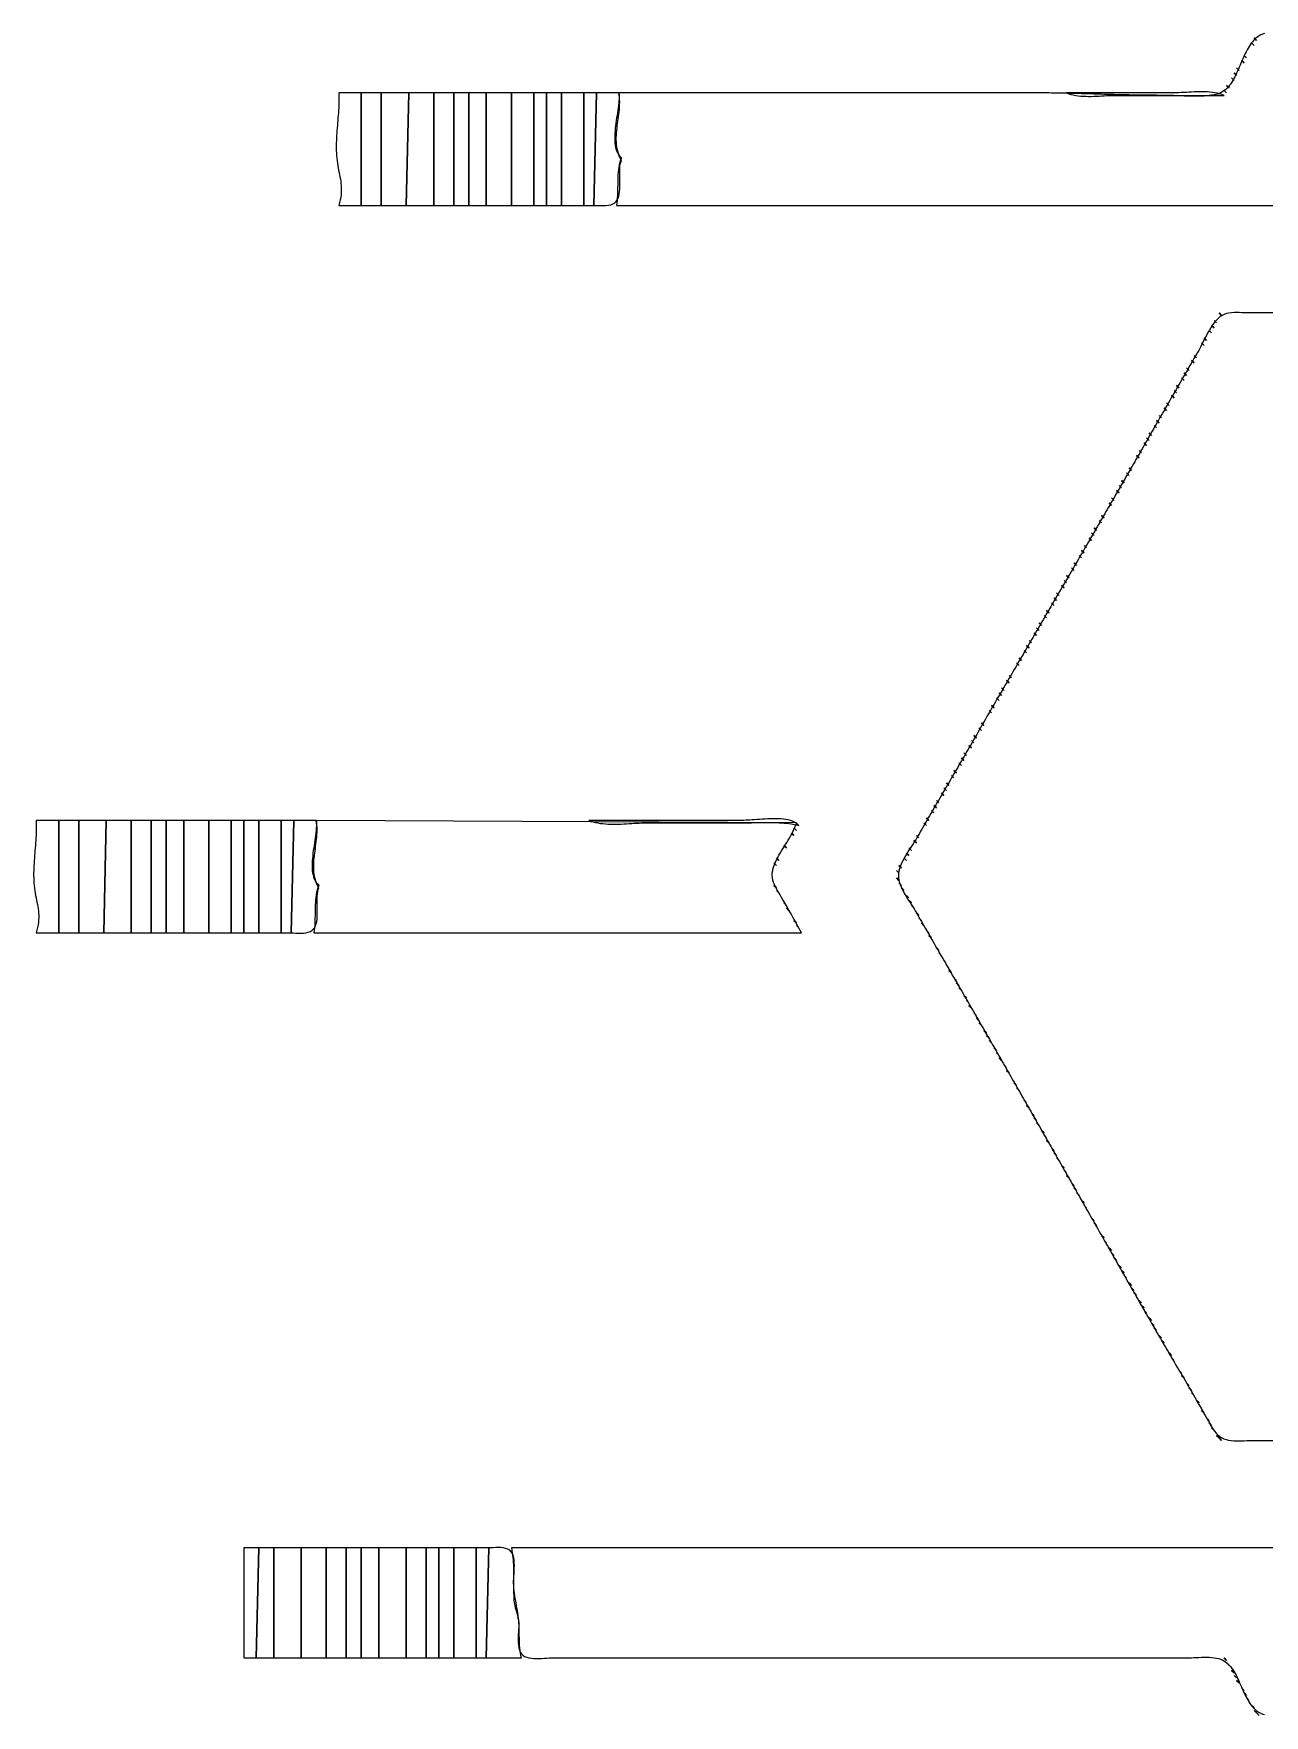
# Model space of a CAD drawing. Extents: x 18 to 1089, y 26 to 701.
# Drawn here: x 18 to 510, y 27 to 700 of the extents above; entities that cross this region are included whole.
import ezdxf

# ---------------------------------------------------------------- set-up
doc = ezdxf.new("R2010")
doc.units = 0
for name, color, linetype in [('C11', 11, 'CONTINUOUS'), ('C231', 231, 'CONTINUOUS'), ('C240', 240, 'CONTINUOUS'), ('C241', 241, 'CONTINUOUS'), ('C254', 254, 'CONTINUOUS'), ('C7', 7, 'CONTINUOUS')]:
    doc.layers.add(name, color=color, linetype=linetype)

msp = doc.modelspace()

# ---------------------------------------------------------------- linework, layer by layer
at = {"layer": 'C11'}
for points in [[(505, 696), (506, 695), (505, 696)], [(501, 689), (502, 688), (501, 689)], [(497, 682), (498, 681), (497, 682)], [(199, 676), (199, 631), (209, 631), (209, 676), (199, 676)], [(209, 676), (209, 631), (218, 631), (218, 676), (209, 676)], [(218, 676), (218, 631), (223, 631), (223, 676), (218, 676)], [(223, 676), (223, 631), (229, 631), (229, 676), (223, 676)], [(229, 676), (229, 631), (238, 631), (238, 676), (229, 676)], [(488, 581), (489, 580), (488, 581)], [(481, 569), (482, 568), (481, 569)], [(477, 562), (478, 561), (477, 562)], [(473, 555), (474, 554), (473, 555)], [(470, 550), (471, 549), (470, 550)], [(466, 543), (467, 542), (466, 543)], [(462, 536), (463, 535), (462, 536)], [(459, 531), (460, 530), (459, 531)], [(455, 524), (456, 523), (455, 524)], [(448, 512), (449, 511), (448, 512)], [(451, 517), (452, 516), (451, 517)], [(444, 505), (445, 504), (444, 505)], [(440, 498), (441, 497), (440, 498)], [(433, 486), (434, 485), (433, 486)], [(436, 491), (437, 490), (436, 491)], [(429, 479), (430, 478), (429, 479)], [(425, 472), (426, 471), (425, 472)], [(422, 467), (423, 466), (422, 467)], [(418, 460), (419, 459), (418, 460)], [(414, 453), (415, 452), (414, 453)], [(411, 448), (412, 447), (411, 448)], [(407, 441), (408, 440), (407, 441)], [(403, 434), (404, 433), (403, 434)], [(396, 422), (397, 421), (396, 422)], [(392, 415), (393, 414), (392, 415)], [(388, 408), (389, 407), (388, 408)], [(385, 403), (386, 402), (385, 403)], [(381, 396), (382, 395), (381, 396)], [(78, 385), (78, 340), (88, 340), (88, 385), (78, 385)], [(88, 385), (88, 340), (97, 340), (97, 385), (88, 385)], [(97, 385), (97, 340), (102, 340), (102, 385), (97, 385)], [(102, 385), (102, 340), (108, 340), (108, 385), (102, 385)], [(108, 385), (108, 340), (117, 340), (117, 385), (108, 385)], [(374, 384), (375, 383), (374, 384)], [(377, 389), (378, 388), (377, 389)], [(322, 382), (323, 381), (322, 382)], [(370, 377), (371, 376), (370, 377)], [(315, 370), (316, 369), (315, 370)], [(366, 370), (367, 369), (366, 370)], [(363, 365), (364, 364), (363, 365)], [(315, 357), (316, 356), (315, 357)], [(363, 362), (364, 361), (363, 362)], [(319, 350), (320, 349), (319, 350)], [(367, 355), (368, 354), (367, 355)], [(371, 348), (372, 347), (371, 348)], [(323, 343), (324, 342), (323, 343)], [(375, 341), (376, 340), (375, 341)], [(379, 334), (380, 333), (379, 334)], [(383, 327), (384, 326), (383, 327)], [(386, 322), (387, 321), (386, 322)], [(390, 315), (391, 314), (390, 315)], [(394, 308), (395, 307), (394, 308)], [(398, 301), (399, 300), (398, 301)], [(402, 294), (403, 293), (402, 294)], [(406, 287), (407, 286), (406, 287)], [(410, 280), (411, 279), (410, 280)], [(414, 273), (415, 272), (414, 273)], [(417, 268), (418, 267), (417, 268)], [(421, 261), (422, 260), (421, 261)], [(425, 254), (426, 253), (425, 254)], [(429, 247), (430, 246), (429, 247)], [(433, 240), (434, 239), (433, 240)], [(437, 233), (438, 232), (437, 233)], [(441, 226), (442, 225), (441, 226)], [(445, 219), (446, 218), (445, 219)], [(448, 214), (449, 213), (448, 214)], [(452, 207), (453, 206), (452, 207)], [(456, 200), (457, 199), (456, 200)], [(460, 193), (461, 192), (460, 193)], [(464, 186), (465, 185), (464, 186)], [(468, 179), (469, 178), (468, 179)], [(472, 172), (473, 171), (472, 172)], [(476, 165), (477, 164), (476, 165)], [(479, 160), (480, 159), (479, 160)], [(483, 153), (484, 152), (483, 153)], [(487, 146), (488, 145), (487, 146)], [(491, 139), (492, 138), (491, 139)], [(492, 138), (493, 137), (492, 138)], [(156, 94), (156, 50), (167, 50), (167, 94), (156, 94)], [(167, 94), (167, 50), (175, 50), (175, 94), (167, 94)], [(175, 94), (175, 50), (180, 50), (180, 94), (175, 94)], [(180, 94), (180, 50), (186, 50), (186, 94), (180, 94)], [(186, 94), (186, 50), (195, 50), (195, 94), (186, 94)], [(497, 45), (498, 44), (497, 45)], [(501, 38), (502, 37), (501, 38)], [(505, 31), (506, 30), (505, 31)]]:
    msp.add_lwpolyline(points, dxfattribs=at)
at = {"layer": 'C231'}
for points in [[(506, 698), (507, 697), (506, 698)], [(499, 686), (500, 685), (499, 686)], [(178, 676), (178, 631), (186, 631), (186, 676), (178, 676)], [(495, 679), (496, 678), (495, 679)], [(490, 585), (491, 584), (490, 585)], [(486, 578), (487, 577), (486, 578)], [(475, 559), (476, 558), (475, 559)], [(464, 540), (465, 539), (464, 540)], [(453, 521), (454, 520), (453, 521)], [(449, 514), (450, 513), (449, 514)], [(438, 495), (439, 494), (438, 495)], [(427, 476), (428, 475), (427, 476)], [(416, 457), (417, 456), (416, 457)], [(412, 450), (413, 449), (412, 450)], [(405, 438), (406, 437), (405, 438)], [(401, 431), (402, 430), (401, 431)], [(390, 412), (391, 411), (390, 412)], [(379, 393), (380, 392), (379, 393)], [(57, 385), (57, 340), (65, 340), (65, 385), (57, 385)], [(368, 374), (369, 373), (368, 374)], [(364, 367), (365, 366), (364, 367)], [(365, 358), (366, 357), (365, 358)], [(388, 318), (389, 317), (388, 318)], [(392, 311), (393, 310), (392, 311)], [(396, 304), (397, 303), (396, 304)], [(419, 264), (420, 263), (419, 264)], [(423, 257), (424, 256), (423, 257)], [(427, 250), (428, 249), (427, 250)], [(450, 210), (451, 209), (450, 210)], [(454, 203), (455, 202), (454, 203)], [(458, 196), (459, 195), (458, 196)], [(481, 156), (482, 155), (481, 156)], [(485, 149), (486, 148), (485, 149)], [(489, 142), (490, 141), (489, 142)], [(135, 94), (135, 50), (143, 50), (143, 94), (135, 94)], [(495, 48), (496, 47), (495, 48)]]:
    msp.add_lwpolyline(points, dxfattribs=at)
at = {"layer": 'C240'}
for points in [[(510.1041, 699.6821), (509.3879, 699.4498), (508.7097, 699.1625), (508.0673, 698.823), (507.4589, 698.4341), (506.8825, 697.9986), (506.3361, 697.5194), (505.8177, 696.9994), (505.3253, 696.4413), (504.857, 695.8481), (504.4108, 695.2225), (503.9847, 694.5675), (503.5768, 693.8858), (503.1851, 693.1803), (502.8075, 692.4539), (502.4422, 691.7093), (502.0871, 690.9495), (501.7403, 690.1773), (501.3998, 689.3954), (501.0636, 688.6068), (500.7298, 687.8143), (500.3964, 687.0208), (500.0613, 686.2291), (499.7227, 685.4419), (499.3786, 684.6623), (499.0269, 683.893), (498.6657, 683.1368), (498.2931, 682.3967), (497.907, 681.6753), (497.5055, 680.9757), (497.0866, 680.3006), (496.6483, 679.6529), (496.1887, 679.0354), (495.7058, 678.451), (495.1976, 677.9025), (494.6621, 677.3927), (494.0974, 676.9245), (493.5014, 676.5007), (492.8723, 676.1243), (492.208, 675.7979), (491.5066, 675.5245), (490.7661, 675.307), (489.9845, 675.1481), (489.0234, 675.0082), (488.052, 674.8936), (487.0713, 674.8023), (486.0823, 674.7326), (485.086, 674.6824), (484.0835, 674.6499), (483.0759, 674.6333), (482.0641, 674.6305), (481.0491, 674.6397), (480.0321, 674.6591), (479.0139, 674.6868), (477.9957, 674.7207), (476.9786, 674.7592), (475.9634, 674.8001), (474.9512, 674.8418), (473.9432, 674.8822), (472.9402, 674.9196), (471.9434, 674.9519), (470.9537, 674.9773), (469.9722, 674.994), (469, 675), (467.9976, 675.001), (466.9954, 675.0041), (465.9933, 675.0092), (464.9914, 675.0162), (463.9897, 675.025), (462.9881, 675.0355), (461.9866, 675.0477), (460.9853, 675.0614), (459.9841, 675.0767), (458.983, 675.0933), (457.9821, 675.1113), (456.9813, 675.1305), (455.9806, 675.1509), (454.98, 675.1724), (453.9795, 675.1949), (452.9792, 675.2183), (451.9789, 675.2426), (450.9787, 675.2676), (449.9786, 675.2934), (448.9786, 675.3197), (447.9787, 675.3465), (446.9788, 675.3738), (445.9791, 675.4015), (444.9794, 675.4294), (443.9797, 675.4575), (442.9802, 675.4858), (441.9807, 675.5141), (440.9812, 675.5424), (439.9818, 675.5705), (438.9824, 675.5984), (437.9831, 675.6261), (436.9838, 675.6534), (435.9846, 675.6802), (434.9854, 675.7065), (433.9862, 675.7323), (432.987, 675.7573), (431.9878, 675.7816), (430.9887, 675.805), (429.9895, 675.8275), (428.9904, 675.849), (427.9912, 675.8694), (426.9921, 675.8886), (425.9929, 675.9066), (424.9938, 675.9232), (423.9946, 675.9385), (422.9954, 675.9522), (421.9961, 675.9644), (420.9969, 675.9749), (419.9976, 675.9837), (418.9982, 675.9907), (417.9989, 675.9958), (416.9994, 675.9989), (416, 676), (252, 676)], [(238, 676), (238, 631), (242, 631), (243, 676), (238, 676)], [(243, 676), (242, 631), (242.8698, 630.9815), (243.815, 630.9406), (244.8098, 630.9011), (245.8287, 630.8868), (246.846, 630.9213), (247.8359, 631.0286), (248.773, 631.2322), (249.6315, 631.556), (250.3858, 632.0239), (250.9263, 632.5482), (251.3643, 633.174), (251.7098, 633.8905), (251.973, 634.6871), (252.1643, 635.5532), (252.2938, 636.4781), (252.3717, 637.4511), (252.4082, 638.4616), (252.4135, 639.4989), (252.3979, 640.5523), (252.3716, 641.6111), (252.3447, 642.6648), (252.3276, 643.7027), (252.3303, 644.714), (252.3632, 645.6882), (252.4363, 646.6145), (252.5601, 647.4824), (252.7445, 648.2811), (253, 649), (252.5354, 649.9019), (252.1405, 650.8071), (251.8107, 651.7154), (251.5418, 652.6266), (251.3295, 653.5406), (251.1695, 654.4574), (251.0575, 655.3767), (250.9891, 656.2985), (250.96, 657.2227), (250.966, 658.149), (251.0027, 659.0774), (251.0658, 660.0077), (251.151, 660.9399), (251.254, 661.8738), (251.3704, 662.8092), (251.496, 663.7461), (251.6265, 664.6843), (251.7574, 665.6237), (251.8846, 666.5642), (252.0037, 667.5056), (252.1104, 668.4479), (252.2004, 669.3908), (252.2693, 670.3343), (252.3129, 671.2782), (252.3269, 672.2224), (252.3069, 673.1668), (252.2486, 674.1113), (252.1477, 675.0557), (252, 676), (243, 676)], [(252, 676), (252.062, 675.2602), (252.0823, 674.4739), (252.0653, 673.6449), (252.0154, 672.7773), (251.9371, 671.875), (251.8347, 670.9418), (251.7126, 669.9817), (251.5753, 668.9987), (251.4272, 667.9966), (251.2728, 666.9793), (251.1163, 665.9509), (250.9623, 664.9152), (250.8152, 663.8762), (250.6794, 662.8377), (250.5592, 661.8038), (250.4592, 660.7782), (250.3837, 659.7651), (250.3372, 658.7682), (250.3241, 657.7915), (250.3487, 656.839), (250.4156, 655.9145), (250.529, 655.022), (250.6935, 654.1654), (250.9135, 653.3487), (251.1934, 652.5757), (251.5375, 651.8504), (251.9504, 651.1767), (252.4364, 650.5586), (253, 650), (252.661, 649.0722), (252.3797, 648.127), (252.1504, 647.1662), (251.9674, 646.1913), (251.8254, 645.204), (251.7185, 644.2059), (251.6414, 643.1987), (251.5883, 642.184), (251.5538, 641.1635), (251.5322, 640.1388), (251.518, 639.1115), (251.5056, 638.0834), (251.4893, 637.056), (251.4637, 636.0311), (251.4232, 635.0102), (251.3621, 633.9949), (251.2749, 632.9871), (251.1561, 631.9882), (251, 631), (623, 631)], [(252, 676)], [(431, 676), (431.8737, 675.6685), (432.7806, 675.39), (433.7174, 675.1606), (434.6807, 674.9763), (435.6673, 674.8334), (436.6737, 674.7278), (437.6968, 674.6558), (438.7331, 674.6134), (439.7794, 674.5967), (440.8324, 674.6019), (441.8887, 674.625), (442.9451, 674.6622), (443.9982, 674.7096), (445.0447, 674.7633), (446.0813, 674.8194), (447.1047, 674.874), (448.1116, 674.9233), (449.0986, 674.9633), (450.0625, 674.9901), (451, 675), (494, 675), (493.1262, 675.3314), (492.2193, 675.6099), (491.2825, 675.8393), (490.3192, 676.0236), (489.3326, 676.1665), (488.3262, 676.2721), (487.3031, 676.3441), (486.2668, 676.3865), (485.2204, 676.4032), (484.1675, 676.398), (483.1111, 676.3749), (482.0548, 676.3377), (481.0017, 676.2903), (479.9552, 676.2366), (478.9186, 676.1805), (477.8952, 676.1259), (476.8883, 676.0766), (475.9013, 676.0366), (474.9374, 676.0098), (474, 676), (431, 676)], [(493.213, 586.9722), (492.4798, 586.4828), (491.7765, 585.903), (491.1016, 585.2426), (490.4537, 584.5113), (489.8313, 583.7188), (489.2331, 582.8751), (488.6578, 581.9897), (488.1038, 581.0726), (487.5698, 580.1334), (487.0544, 579.182), (486.5562, 578.2281), (486.0738, 577.2815), (485.6058, 576.352), (485.1509, 575.4493), (484.7076, 574.5832), (484.2745, 573.7635), (483.8503, 573), (483.3476, 572.1246), (482.8447, 571.2493), (482.3416, 570.3742), (481.8383, 569.4992), (481.3348, 568.6243), (480.8311, 567.7495), (480.3273, 566.8748), (479.8233, 566.0002), (479.3192, 565.1256), (478.815, 564.2511), (478.3107, 563.3767), (477.8063, 562.5023), (477.3019, 561.628), (476.7974, 560.7537), (476.2929, 559.8794), (475.7884, 559.0051), (475.2839, 558.1308), (474.7794, 557.2565), (474.2749, 556.3821), (473.7706, 555.5078), (473.2662, 554.6334), (472.762, 553.7589), (472.2578, 552.8844), (471.7538, 552.0099), (471.25, 551.1352), (470.7462, 550.2605), (470.2427, 549.3857), (469.7393, 548.5107), (469.2361, 547.6357), (468.7331, 546.7605), (468.2304, 545.8852), (467.7279, 545.0098), (467.2257, 544.1342), (466.7238, 543.2584), (466.2222, 542.3825), (465.7209, 541.5064), (465.2199, 540.6301), (464.7192, 539.7536), (464.2189, 538.8769), (463.7191, 538), (463.2236, 537.1306), (462.7279, 536.2614), (462.2321, 535.3923), (461.736, 534.5233), (461.2398, 533.6544), (460.7434, 532.7857), (460.2467, 531.917), (459.7499, 531.0484), (459.2529, 530.18), (458.7557, 529.3116), (458.2584, 528.4434), (457.7608, 527.5752), (457.2631, 526.7072), (456.7652, 525.8392), (456.2672, 524.9714), (455.769, 524.1036), (455.2706, 523.2359), (454.7721, 522.3683), (454.2734, 521.5008), (453.7745, 520.6334), (453.2755, 519.7661), (452.7763, 518.8989), (452.277, 518.0317), (451.7776, 517.1647), (451.278, 516.2977), (450.7783, 515.4307), (450.2784, 514.5639), (449.7784, 513.6972), (449.2783, 512.8305), (448.7781, 511.9639), (448.2777, 511.0973), (447.7772, 510.2308), (447.2765, 509.3644), (446.7758, 508.4981), (446.2749, 507.6318), (445.774, 506.7656), (445.2729, 505.8995), (444.7717, 505.0334), (444.2704, 504.1674), (443.769, 503.3014), (443.2675, 502.4355), (442.766, 501.5696), (442.2643, 500.7038), (441.7625, 499.8381), (441.2606, 498.9724), (440.7587, 498.1067), (440.2567, 497.2411), (439.7546, 496.3755), (439.2524, 495.51), (438.7501, 494.6445), (438.2478, 493.7791), (437.7454, 492.9137), (437.2429, 492.0483), (436.7404, 491.183), (436.2378, 490.3177), (435.7351, 489.4525), (435.2324, 488.5873), (434.7296, 487.7221), (434.2268, 486.8569), (433.724, 485.9918), (433.2211, 485.1267), (432.7181, 484.2616), (432.2151, 483.3965), (431.7121, 482.5315), (431.209, 481.6665), (430.7059, 480.8015), (430.2028, 479.9365), (429.6996, 479.0715), (429.1964, 478.2065), (428.6932, 477.3416), (428.19, 476.4767), (427.6868, 475.6117), (427.1835, 474.7468), (426.6803, 473.8819), (426.177, 473.017), (425.6737, 472.1521), (425.1705, 471.2872), (424.6672, 470.4223), (424.1639, 469.5574), (423.6606, 468.6925), (423.1574, 467.8276), (422.6541, 466.9627), (422.1509, 466.0977), (421.6476, 465.2328), (421.1444, 464.3679), (420.6413, 463.5029), (420.1381, 462.6379), (419.635, 461.773), (419.1319, 460.908), (418.6288, 460.043), (418.1257, 459.1779), (417.6227, 458.3129), (417.1198, 457.4478), (416.6168, 456.5827), (416.114, 455.7175), (415.6111, 454.8524), (415.1084, 453.9872), (414.6056, 453.122), (414.103, 452.2567), (413.6004, 451.3915), (413.0978, 450.5262), (412.5953, 449.6608), (412.0929, 448.7954), (411.5905, 447.93), (411.0883, 447.0645), (410.5861, 446.199), (410.0839, 445.3335), (409.5819, 444.4679), (409.0799, 443.6022), (408.578, 442.7365), (408.0762, 441.8708), (407.5745, 441.005), (407.0729, 440.1392), (406.5714, 439.2733), (406.07, 438.4073), (405.5687, 437.5413), (405.0675, 436.6752), (404.5664, 435.8091), (404.0654, 434.9429), (403.5645, 434.0766), (403.0637, 433.2103), (402.5631, 432.3439), (402.0625, 431.4775), (401.5621, 430.6109), (401.0618, 429.7444), (400.5617, 428.8777), (400.0616, 428.0109), (399.5617, 427.1441), (399.062, 426.2772), (398.5624, 425.4103), (398.0629, 424.5432), (397.5635, 423.6761), (397.0643, 422.8089), (396.5653, 421.9416), (396.0664, 421.0742), (395.5677, 420.2067), (395.0691, 419.3391), (394.5707, 418.4715), (394.0724, 417.6037), (393.5743, 416.7359), (393.0764, 415.868), (392.5787, 415), (392.072, 414.117), (391.5648, 413.2343), (391.057, 412.352), (390.5487, 411.47), (390.0398, 410.5882), (389.5305, 409.7068), (389.0208, 408.8255), (388.5106, 407.9446), (388.0001, 407.0638), (387.4892, 406.1832), (386.978, 405.3028), (386.4665, 404.4226), (385.9548, 403.5425), (385.4429, 402.6625), (384.9307, 401.7827), (384.4185, 400.9029), (383.9061, 400.0232), (383.3936, 399.1435), (382.881, 398.2639), (382.3685, 397.3843), (381.8559, 396.5047), (381.3434, 395.6251), (380.8309, 394.7454), (380.3186, 393.8657), (379.8064, 392.9859), (379.2943, 392.106), (378.7825, 391.226), (378.2709, 390.3458), (377.7595, 389.4655), (377.2485, 388.5851), (376.7377, 387.7044), (376.2274, 386.8236), (375.7174, 385.9425), (375.2078, 385.0612), (374.6987, 384.1797), (374.1901, 383.2978), (373.682, 382.4157), (373.1744, 381.5332), (372.6675, 380.6505), (372.1611, 379.7673), (371.6554, 378.8838), (371.1504, 378), (370.7112, 377.2585), (370.2253, 376.4819), (369.7022, 375.6735), (369.1514, 374.8367), (368.5824, 373.9747), (368.0046, 373.091), (367.4277, 372.1888), (366.861, 371.2715), (366.3142, 370.3424), (365.7966, 369.4049), (365.3179, 368.4622), (364.8875, 367.5177), (364.5149, 366.5748), (364.2096, 365.6368), (363.9811, 364.7069), (363.839, 363.7886), (363.7927, 362.8852), (363.8518, 362), (364.01, 361.0959), (364.2429, 360.1874), (364.5426, 359.2764), (364.9015, 358.3645), (365.3118, 357.4536), (365.7657, 356.5454), (366.2555, 355.6417), (366.7735, 354.7442), (367.3118, 353.8547), (367.8627, 352.9749), (368.4186, 352.1067), (368.9716, 351.2517), (369.514, 350.4118), (370.038, 349.5887), (370.5359, 348.7842), (371, 348), (371.501, 347.1281), (372.0022, 346.2563), (372.5033, 345.3845), (373.0045, 344.5127), (373.5058, 343.641), (374.0071, 342.7694), (374.5085, 341.8978), (375.0099, 341.0262), (375.5115, 340.1547), (376.0131, 339.2833), (376.5147, 338.4119), (377.0165, 337.5406), (377.5184, 336.6693), (378.0204, 335.7981), (378.5225, 334.927), (379.0247, 334.0559), (379.527, 333.1849), (380.0294, 332.314), (380.532, 331.4432), (381.0347, 330.5724), (381.5376, 329.7017), (382.0406, 328.8311), (382.5438, 327.9606), (383.0471, 327.0902), (383.5506, 326.2199), (384.0543, 325.3496), (384.5582, 324.4795), (385.0622, 323.6095), (385.5665, 322.7395), (386.0709, 321.8697), (386.5756, 321), (387.0809, 320.129), (387.5862, 319.2579), (388.0913, 318.3867), (388.5962, 317.5154), (389.101, 316.6441), (389.6057, 315.7726), (390.1102, 314.9011), (390.6146, 314.0294), (391.1188, 313.1577), (391.6229, 312.2859), (392.1268, 311.414), (392.6307, 310.5421), (393.1343, 309.67), (393.6379, 308.7979), (394.1413, 307.9257), (394.6446, 307.0534), (395.1478, 306.1811), (395.6508, 305.3086), (396.1538, 304.4361), (396.6566, 303.5635), (397.1593, 302.6909), (397.6618, 301.8181), (398.1643, 300.9454), (398.6666, 300.0725), (399.1689, 299.1996), (399.671, 298.3266), (400.173, 297.4535), (400.6749, 296.5804), (401.1767, 295.7072), (401.6784, 294.8339), (402.18, 293.9606), (402.6815, 293.0873), (403.1829, 292.2138), (403.6842, 291.3404), (404.1855, 290.4668), (404.6866, 289.5932), (405.1876, 288.7196), (405.6886, 287.8459), (406.1895, 286.9721), (406.6902, 286.0984), (407.1909, 285.2245), (407.6916, 284.3506), (408.1921, 283.4767), (408.6926, 282.6027), (409.193, 281.7287), (409.6933, 280.8546), (410.1935, 279.9805), (410.6937, 279.1063), (411.1938, 278.2321), (411.6939, 277.3579), (412.1939, 276.4836), (412.6938, 275.6093), (413.1937, 274.735), (413.6935, 273.8606), (414.1932, 272.9862), (414.6929, 272.1118), (415.1925, 271.2373), (415.6921, 270.3628), (416.1917, 269.4883), (416.6912, 268.6138), (417.1906, 267.7392), (417.69, 266.8646), (418.1894, 265.99), (418.6887, 265.1153), (419.188, 264.2407), (419.6872, 263.366), (420.1864, 262.4913), (420.6856, 261.6166), (421.1848, 260.7419), (421.6839, 259.8671), (422.183, 258.9924), (422.682, 258.1176), (423.1811, 257.2428), (423.6801, 256.368), (424.1791, 255.4932), (424.6781, 254.6184), (425.177, 253.7436), (425.676, 252.8688), (426.1749, 251.9939), (426.6739, 251.1191), (427.1728, 250.2443), (427.6717, 249.3695), (428.1706, 248.4946), (428.6695, 247.6198), (429.1684, 246.745), (429.6673, 245.8702), (430.1662, 244.9953), (430.6651, 244.1205), (431.164, 243.2457), (431.6629, 242.3709), (432.1619, 241.4962), (432.6608, 240.6214), (433.1597, 239.7466), (433.6587, 238.8719), (434.1577, 237.9971), (434.6567, 237.1224), (435.1557, 236.2477), (435.6548, 235.373), (436.1538, 234.4984), (436.6529, 233.6237), (437.152, 232.7491), (437.6512, 231.8745), (438.1504, 231), (438.6483, 230.1273), (439.146, 229.2545), (439.6436, 228.3816), (440.1409, 227.5084), (440.6381, 226.6352), (441.1352, 225.7617), (441.6321, 224.8882), (442.1288, 224.0145), (442.6255, 223.1407), (443.122, 222.2667), (443.6184, 221.3927), (444.1147, 220.5186), (444.611, 219.6444), (445.1071, 218.7701), (445.6032, 217.8957), (446.0993, 217.0213), (446.5953, 216.1468), (447.0913, 215.2722), (447.5873, 214.3976), (448.0832, 213.523), (448.5792, 212.6484), (449.0752, 211.7737), (449.5712, 210.899), (450.0672, 210.0243), (450.5633, 209.1496), (451.0594, 208.2749), (451.5556, 207.4003), (452.0519, 206.5257), (452.5483, 205.6511), (453.0448, 204.7765), (453.5413, 203.902), (454.038, 203.0276), (454.5349, 202.1532), (455.0318, 201.2789), (455.529, 200.4046), (456.0262, 199.5305), (456.5237, 198.6565), (457.0213, 197.7825), (457.5192, 196.9087), (458.0172, 196.035), (458.5155, 195.1614), (459.014, 194.288), (459.5127, 193.4147), (460.0117, 192.5416), (460.5109, 191.6686), (461.0104, 190.7957), (461.5102, 189.9231), (462.0103, 189.0506), (462.5106, 188.1784), (463.0113, 187.3063), (463.5123, 186.4344), (464.0137, 185.5628), (464.5154, 184.6913), (465.0174, 183.8201), (465.5198, 182.9491), (466.0226, 182.0784), (466.5258, 181.2079), (467.0293, 180.3377), (467.5333, 179.4678), (468.0377, 178.5981), (468.5425, 177.7287), (469.0478, 176.8596), (469.5535, 175.9908), (470.0597, 175.1223), (470.5663, 174.2541), (471.0734, 173.3863), (471.5811, 172.5188), (472.0892, 171.6516), (472.5978, 170.7847), (473.107, 169.9182), (473.6167, 169.0521), (474.127, 168.1863), (474.6378, 167.321), (475.1491, 166.456), (475.6611, 165.5913), (476.1736, 164.7271), (476.6868, 163.8633), (477.2006, 163), (477.7277, 162.1118), (478.2524, 161.2222), (478.7749, 160.3313), (479.2952, 159.4392), (479.8138, 158.5461), (480.3307, 157.652), (480.8461, 156.7572), (481.3604, 155.8616), (481.8737, 154.9655), (482.3862, 154.0689), (482.8982, 153.1721), (483.4099, 152.275), (483.9214, 151.3778), (484.433, 150.4807), (484.9449, 149.5837), (485.4573, 148.6871), (485.9705, 147.7908), (486.4847, 146.895), (487, 146), (487.4849, 145.1376), (487.9727, 144.2486), (488.4728, 143.3484), (488.9946, 142.4524), (489.5473, 141.576), (490.1405, 140.7346), (490.7834, 139.9437), (491.4856, 139.2186), (492.2562, 138.5748), (493.1049, 138.0277), (493.9546, 137.6243), (494.8625, 137.3134), (495.8192, 137.0844), (496.8153, 136.927), (497.8414, 136.8306), (498.888, 136.7848), (499.9458, 136.779), (501.0053, 136.8029), (502.0572, 136.8459), (503.092, 136.8976), (504.1003, 136.9475), (505.0728, 136.9851), (506, 137), (533, 137)], [(525, 588), (503, 588), (502.0566, 588.015), (501.0714, 588.0488), (500.0571, 588.0847), (499.0264, 588.1056), (497.9921, 588.0948), (496.9669, 588.0352), (495.9637, 587.91), (494.9951, 587.7024), (494.0739, 587.3954), (493.2129, 586.9722)], [(117, 385), (117, 340), (121, 340), (122, 385), (117, 385)], [(122, 385), (121, 340), (121.8698, 339.9815), (122.815, 339.9406), (123.8098, 339.9011), (124.8287, 339.8868), (125.8459, 339.9213), (126.8359, 340.0286), (127.7729, 340.2322), (128.6314, 340.556), (129.3858, 341.0239), (129.9263, 341.5482), (130.3643, 342.1739), (130.7098, 342.8905), (130.973, 343.6871), (131.1643, 344.5532), (131.2938, 345.4781), (131.3717, 346.4511), (131.4082, 347.4616), (131.4135, 348.4988), (131.3979, 349.5522), (131.3716, 350.6111), (131.3447, 351.6648), (131.3276, 352.7027), (131.3303, 353.714), (131.3632, 354.6882), (131.4363, 355.6145), (131.5601, 356.4824), (131.7445, 357.2811), (132, 358), (131.5354, 358.9019), (131.1405, 359.8071), (130.8107, 360.7154), (130.5418, 361.6266), (130.3295, 362.5406), (130.1695, 363.4574), (130.0575, 364.3767), (129.9891, 365.2985), (129.96, 366.2227), (129.966, 367.149), (130.0027, 368.0774), (130.0658, 369.0077), (130.151, 369.9399), (130.254, 370.8738), (130.3704, 371.8092), (130.496, 372.7461), (130.6265, 373.6843), (130.7574, 374.6237), (130.8846, 375.5642), (131.0037, 376.5056), (131.1104, 377.4479), (131.2004, 378.3908), (131.2693, 379.3343), (131.3129, 380.2782), (131.3269, 381.2224), (131.3069, 382.1668), (131.2486, 383.1113), (131.1477, 384.0557), (131, 385), (122, 385)], [(131, 385), (131.062, 384.2602), (131.0823, 383.4738), (131.0653, 382.6449), (131.0154, 381.7773), (130.9371, 380.875), (130.8347, 379.9418), (130.7126, 378.9817), (130.5753, 377.9986), (130.4272, 376.9965), (130.2728, 375.9793), (130.1163, 374.9509), (129.9623, 373.9152), (129.8152, 372.8761), (129.6794, 371.8376), (129.5592, 370.8037), (129.4592, 369.7781), (129.3837, 368.765), (129.3372, 367.7681), (129.3241, 366.7914), (129.3487, 365.8389), (129.4156, 364.9144), (129.529, 364.0219), (129.6935, 363.1653), (129.9135, 362.3486), (130.1934, 361.5756), (130.5375, 360.8504), (130.9504, 360.1767), (131.4364, 359.5586), (132, 359), (131.661, 358.0722), (131.3797, 357.127), (131.1504, 356.1662), (130.9674, 355.1913), (130.8254, 354.2039), (130.7185, 353.2059), (130.6414, 352.1986), (130.5883, 351.1839), (130.5538, 350.1634), (130.5322, 349.1387), (130.518, 348.1115), (130.5056, 347.0834), (130.4893, 346.056), (130.4637, 345.031), (130.4232, 344.0101), (130.3621, 342.9949), (130.2749, 341.987), (130.1561, 340.9882), (130, 340), (325, 340), (324.526, 340.8939), (324.0475, 341.7853), (323.5648, 342.6746), (323.0783, 343.5618), (322.5884, 344.4471), (322.0954, 345.3309), (321.5997, 346.2131), (321.1017, 347.0942), (320.6018, 347.9741), (320.1003, 348.8533), (319.5977, 349.7317), (319.0943, 350.6097), (318.5905, 351.4875), (318.0866, 352.3652), (317.5831, 353.243), (317.0803, 354.1212), (316.5787, 355), (316.0977, 355.8265), (315.6018, 356.6672), (315.1098, 357.5229), (314.6406, 358.3943), (314.2131, 359.2823), (313.846, 360.1878), (313.5583, 361.1114), (313.3687, 362.0541), (313.2961, 363.0167), (313.3595, 364), (313.5179, 364.9122), (313.7358, 365.814), (314.008, 366.7062), (314.3294, 367.5898), (314.695, 368.4656), (315.0995, 369.3348), (315.538, 370.1982), (316.0053, 371.0567), (316.4963, 371.9114), (317.0059, 372.7631), (317.5289, 373.6128), (318.0604, 374.4615), (318.5951, 375.3101), (319.1281, 376.1596), (319.6541, 377.0108), (320.168, 377.8649), (320.6648, 378.7226), (321.1394, 379.585), (321.5866, 380.453), (322.0014, 381.3275), (322.3786, 382.2096), (322.7132, 383.1001), (323, 384), (131, 385)], [(240, 385), (240.857, 384.6721), (241.7472, 384.3912), (242.6676, 384.1542), (243.6155, 383.9581), (244.5878, 383.7999), (245.5818, 383.6766), (246.5946, 383.5851), (247.6232, 383.5225), (248.6648, 383.4857), (249.7166, 383.4718), (250.7756, 383.4777), (251.8389, 383.5004), (252.9037, 383.537), (253.9671, 383.5843), (255.0263, 383.6394), (256.0783, 383.6994), (257.1202, 383.7611), (258.1493, 383.8215), (259.1625, 383.8777), (260.1571, 383.9267), (261.1301, 383.9654), (262.0787, 383.9908), (263, 384), (301, 384), (301.9922, 384.004), (302.9885, 384.0152), (303.9884, 384.0318), (304.9913, 384.0522), (305.9968, 384.0748), (307.0044, 384.0979), (308.0137, 384.12), (309.0242, 384.1394), (310.0353, 384.1545), (311.0467, 384.1636), (312.0579, 384.1652), (313.0683, 384.1575), (314.0775, 384.139), (315.0851, 384.108), (316.0905, 384.063), (317.0933, 384.0022), (318.0931, 383.9241), (319.0892, 383.827), (320.0813, 383.7093), (321.0689, 383.5694), (322.0516, 383.4056), (323.0287, 383.2163), (324, 383), (323.4803, 383.5088), (322.8751, 383.9519), (322.1914, 384.3332), (321.436, 384.6566), (320.6159, 384.9259), (319.7382, 385.1452), (318.8096, 385.3184), (317.8373, 385.4493), (316.8281, 385.5419), (315.789, 385.6001), (314.727, 385.6279), (313.6491, 385.6291), (312.5621, 385.6077), (311.473, 385.5675), (310.3889, 385.5126), (309.3166, 385.4469), (308.2631, 385.3741), (307.2354, 385.2984), (306.2404, 385.2235), (305.2851, 385.1535), (304.3765, 385.0922), (303.5214, 385.0436), (302.7269, 385.0115), (302, 385), (240, 385)], [(195, 94), (195, 50), (199, 50), (200, 94), (195, 94)], [(200, 94), (199, 50), (213, 50), (212.7851, 50.9986), (212.6134, 51.9947), (212.4797, 52.9887), (212.3788, 53.9809), (212.3058, 54.9719), (212.2553, 55.962), (212.2225, 56.9518), (212.202, 57.9415), (212.1888, 58.9316), (212.1778, 59.9226), (212.1639, 60.9149), (212.1419, 61.9088), (212.1067, 62.905), (212.0533, 63.9036), (211.9764, 64.9053), (211.8711, 65.9104), (211.7378, 66.9319), (211.5889, 67.9389), (211.428, 68.9341), (211.2587, 69.9204), (211.0847, 70.9005), (210.9099, 71.8773), (210.7377, 72.8536), (210.5719, 73.8322), (210.4163, 74.816), (210.2745, 75.8077), (210.1501, 76.8101), (210.047, 77.8262), (209.9687, 78.8587), (209.919, 79.9104)], [(209.9189, 79.9104), (209.9168, 80.7169), (209.9504, 81.622), (210.0067, 82.6057), (210.0728, 83.6481), (210.1356, 84.7295), (210.1823, 85.83), (210.1999, 86.9297), (210.1754, 88.0088), (210.0959, 89.0475), (209.9485, 90.0258), (209.7202, 90.9239), (209.398, 91.7221), (208.9691, 92.4004), (208.3356, 93.0148), (207.5722, 93.4668), (206.7056, 93.7794), (205.7626, 93.9756), (204.7701, 94.0786), (203.7546, 94.1112), (202.7432, 94.0966), (201.7624, 94.0579), (200.839, 94.018), (200, 94)], [(624, 94), (209, 94), (209.1956, 93.0342), (209.361, 92.0609), (209.4984, 91.0808), (209.6106, 90.0946), (209.6999, 89.1029), (209.7688, 88.1064), (209.8198, 87.1058), (209.8555, 86.1017), (209.8783, 85.0948), (209.8907, 84.0858), (209.8951, 83.0754), (209.8942, 82.0641), (209.8904, 81.0528), (209.8861, 80.0421), (209.884, 79.0326), (209.8863, 78.025), (209.8958, 77.02), (209.9148, 76.0182), (209.9458, 75.0204), (209.9914, 74.0272), (210.054, 73.0393), (210.1718, 72.0075), (210.3596, 70.9956), (210.5973, 69.9976), (210.8647, 69.0079), (211.1418, 68.0209), (211.4086, 67.0309), (211.6449, 66.032), (211.8307, 65.0187), (211.9459, 63.9853), (211.9707, 63.2004), (211.9523, 62.3204), (211.9051, 61.3636), (211.8435, 60.3484), (211.782, 59.2931), (211.7348, 58.2162), (211.7165, 57.136), (211.7413, 56.071), (211.8237, 55.0394), (211.9781, 54.0597), (212.2188, 53.1504), (212.5604, 52.3296), (213.0171, 51.6159), (213.6034, 51.0277)], [(213.6033, 51.0277), (214.3179, 50.5719), (215.1397, 50.2316), (216.0495, 49.9923), (217.0279, 49.8397), (218.0554, 49.7591), (219.1128, 49.7362), (220.1807, 49.7566), (221.2397, 49.8056), (222.2705, 49.8689), (223.2537, 49.9321), (224.17, 49.9806), (225, 50), (255, 50), (371, 50), (454, 50), (479, 50), (479.9457, 50.0123), (480.9188, 50.0448), (481.914, 50.0901), (482.9258, 50.1411), (483.9489, 50.1908), (484.9779, 50.2319), (486.0075, 50.2574), (487.0322, 50.2601), (488.0468, 50.2329), (489.0458, 50.1686), (490.0239, 50.0601), (490.9757, 49.9003), (491.8958, 49.682), (492.6258, 49.444), (493.3139, 49.1484), (493.9626, 48.7986), (494.5742, 48.3976), (495.151, 47.9488), (495.6955, 47.4553), (496.21, 46.9203), (496.6968, 46.3471), (497.1584, 45.7388), (497.5971, 45.0988), (498.0153, 44.4301), (498.4153, 43.7361), (498.7995, 43.0199), (499.1704, 42.2847), (499.5301, 41.5338), (499.8813, 40.7703), (500.2261, 39.9976), (500.567, 39.2187), (500.9063, 38.437), (501.2465, 37.6556), (501.5898, 36.8778), (501.9386, 36.1067), (502.2954, 35.3456), (502.6625, 34.5977), (503.0422, 33.8662), (503.437, 33.1543), (503.8491, 32.4652), (504.2811, 31.8022), (504.7351, 31.1685), (505.2137, 30.5673), (505.7191, 30.0017), (506.2538, 29.4751), (506.8201, 28.9905), (507.4204, 28.5513), (508.057, 28.1607), (508.7324, 27.8219), (509.4489, 27.538), (510.2088, 27.3123)]]:
    msp.add_lwpolyline(points, dxfattribs=at)
at = {"layer": 'C241'}
for points in [[(502, 691), (503, 690), (502, 691)], [(498, 684), (499, 683), (498, 684)], [(186, 676), (186, 631), (192, 631), (192, 676), (186, 676)], [(192, 676), (192, 631), (199, 631), (199, 676), (192, 676)], [(494, 677), (495, 676), (494, 677)], [(492, 588), (493, 587), (492, 588)], [(489, 583), (490, 582), (489, 583)], [(485, 576), (486, 575), (485, 576)], [(482, 571), (483, 570), (482, 571)], [(478, 564), (479, 563), (478, 564)], [(471, 552), (472, 551), (471, 552)], [(474, 557), (475, 556), (474, 557)], [(467, 545), (468, 544), (467, 545)], [(460, 533), (461, 532), (460, 533)], [(463, 538), (464, 537), (463, 538)], [(456, 526), (457, 525), (456, 526)], [(452, 519), (453, 518), (452, 519)], [(445, 507), (446, 506), (445, 507)], [(441, 500), (442, 499), (441, 500)], [(437, 493), (438, 492), (437, 493)], [(434, 488), (435, 487), (434, 488)], [(430, 481), (431, 480), (430, 481)], [(426, 474), (427, 473), (426, 474)], [(423, 469), (424, 468), (423, 469)], [(419, 462), (420, 461), (419, 462)], [(415, 455), (416, 454), (415, 455)], [(408, 443), (409, 442), (408, 443)], [(404, 436), (405, 435), (404, 436)], [(397, 424), (398, 423), (397, 424)], [(400, 429), (401, 428), (400, 429)], [(393, 417), (394, 416), (393, 417)], [(386, 405), (387, 404), (386, 405)], [(389, 410), (390, 409), (389, 410)], [(382, 398), (383, 397), (382, 398)], [(378, 391), (379, 390), (378, 391)], [(65, 385), (65, 340), (71, 340), (71, 385), (65, 385)], [(71, 385), (71, 340), (78, 340), (78, 385), (71, 385)], [(375, 386), (376, 385), (375, 386)], [(371, 379), (372, 378), (371, 379)], [(318, 375), (319, 374), (318, 375)], [(367, 372), (368, 371), (367, 372)], [(314, 368), (315, 367), (314, 368)], [(314, 359), (315, 358), (314, 359)], [(364, 360), (365, 359), (364, 360)], [(318, 352), (319, 351), (318, 352)], [(368, 353), (369, 352), (368, 353)], [(322, 345), (323, 344), (322, 345)], [(372, 346), (373, 345), (372, 346)], [(376, 339), (377, 338), (376, 339)], [(380, 332), (381, 331), (380, 332)], [(384, 325), (385, 324), (384, 325)], [(387, 320), (388, 319), (387, 320)], [(391, 313), (392, 312), (391, 313)], [(395, 306), (396, 305), (395, 306)], [(399, 299), (400, 298), (399, 299)], [(403, 292), (404, 291), (403, 292)], [(407, 285), (408, 284), (407, 285)], [(411, 278), (412, 277), (411, 278)], [(415, 271), (416, 270), (415, 271)], [(418, 266), (419, 265), (418, 266)], [(422, 259), (423, 258), (422, 259)], [(426, 252), (427, 251), (426, 252)], [(430, 245), (431, 244), (430, 245)], [(434, 238), (435, 237), (434, 238)], [(438, 231), (439, 230), (438, 231)], [(442, 224), (443, 223), (442, 224)], [(446, 217), (447, 216), (446, 217)], [(449, 212), (450, 211), (449, 212)], [(453, 205), (454, 204), (453, 205)], [(457, 198), (458, 197), (457, 198)], [(461, 191), (462, 190), (461, 191)], [(465, 184), (466, 183), (465, 184)], [(469, 177), (470, 176), (469, 177)], [(473, 170), (474, 169), (473, 170)], [(477, 163), (478, 162), (477, 163)], [(480, 158), (481, 157), (480, 158)], [(484, 151), (485, 150), (484, 151)], [(488, 144), (489, 143), (488, 144)], [(143, 94), (143, 50), (149, 50), (149, 94), (143, 94)], [(149, 94), (149, 50), (156, 50), (156, 94), (149, 94)], [(494, 50), (495, 49), (494, 50)], [(498, 43), (499, 42), (498, 43)], [(502, 36), (503, 35), (502, 36)], [(506, 29), (507, 28), (506, 29)], [(507, 28), (508, 27), (507, 28)]]:
    msp.add_lwpolyline(points, dxfattribs=at)
at = {"layer": 'C254'}
for points in [[(157, 676), (157, 631), (167, 631), (168, 676), (157, 676)], [(168, 676), (167, 631), (178, 631), (178, 676), (168, 676)], [(479, 566), (480, 565), (479, 566)], [(468, 547), (469, 546), (468, 547)], [(442, 502), (443, 501), (442, 502)], [(431, 483), (432, 482), (431, 483)], [(420, 464), (421, 463), (420, 464)], [(394, 419), (395, 418), (394, 419)], [(383, 400), (384, 399), (383, 400)], [(36, 385), (36, 340), (46, 340), (47, 385), (36, 385)], [(47, 385), (46, 340), (57, 340), (57, 385), (47, 385)], [(321, 380), (322, 379), (321, 380)], [(369, 351), (370, 350), (369, 351)], [(373, 344), (374, 343), (373, 344)], [(400, 297), (401, 296), (400, 297)], [(404, 290), (405, 289), (404, 290)], [(431, 243), (432, 242), (431, 243)], [(435, 236), (436, 235), (435, 236)], [(462, 189), (463, 188), (462, 189)], [(466, 182), (467, 181), (466, 182)], [(114, 94), (114, 50), (125, 50), (125, 94), (114, 94)], [(125, 94), (125, 50), (135, 50), (135, 94), (125, 94)], [(499, 41), (500, 40), (499, 41)], [(503, 34), (504, 33), (503, 34)]]:
    msp.add_lwpolyline(points, dxfattribs=at)
at = {"layer": 'C7'}
for points in [[(140, 676), (140.0369, 674.9987), (140.0538, 673.9964), (140.0526, 672.9932), (140.035, 671.9892), (140.0029, 670.9847), (139.9581, 669.9797), (139.9023, 668.9744), (139.8375, 667.9689), (139.7653, 666.9635), (139.6877, 665.9582), (139.6064, 664.9533), (139.5232, 663.9487), (139.44, 662.9448), (139.3586, 661.9417), (139.2807, 660.9394), (139.2083, 659.9382), (139.143, 658.9383), (139.0867, 657.9396), (139.0413, 656.9425), (139.0084, 655.9471), (138.99, 654.9534), (138.9879, 653.9618), (139.0038, 652.9722), (139.0397, 651.9849), (139.0972, 651), (139.1899, 649.9135), (139.3094, 648.8696), (139.4506, 647.8637), (139.6085, 646.8912), (139.7781, 645.9475), (139.9544, 645.0279), (140.1324, 644.1279), (140.3071, 643.2429), (140.4734, 642.3682), (140.6265, 641.4992), (140.7612, 640.6313), (140.8726, 639.7599), (140.9557, 638.8805), (141.0054, 637.9883), (141.0168, 637.0788), (140.9849, 636.1474), (140.9046, 635.1894), (140.771, 634.2003), (140.579, 633.1754), (140.3237, 632.1102), (140, 631), (149, 631), (149, 676), (140, 676)], [(149, 676), (149, 631), (157, 631), (157, 676), (149, 676)], [(19, 385), (19.0368, 383.9987), (19.0538, 382.9964), (19.0525, 381.9931), (19.035, 380.9892), (19.0029, 379.9846), (18.958, 378.9796), (18.9023, 377.9743), (18.8374, 376.9689), (18.7653, 375.9634), (18.6877, 374.9582), (18.6064, 373.9532), (18.5232, 372.9487), (18.44, 371.9448), (18.3586, 370.9416), (18.2807, 369.9394), (18.2082, 368.9382), (18.143, 367.9382), (18.0867, 366.9396), (18.0412, 365.9425), (18.0084, 364.947), (17.99, 363.9534), (17.9879, 362.9617), (18.0038, 361.9722), (18.0397, 360.9848), (18.0972, 360), (18.1899, 358.9135), (18.3094, 357.8696), (18.4506, 356.8638), (18.6085, 355.8913), (18.7781, 354.9475), (18.9544, 354.028), (19.1324, 353.128), (19.307, 352.2429), (19.4734, 351.3682), (19.6265, 350.4992), (19.7612, 349.6313), (19.8726, 348.76), (19.9557, 347.8805), (20.0054, 346.9883), (20.0168, 346.0788), (19.9849, 345.1474), (19.9046, 344.1894), (19.771, 343.2003), (19.579, 342.1754), (19.3236, 341.1102), (19, 340), (28, 340), (28, 385), (19, 385)], [(28, 385), (28, 340), (36, 340), (36, 385), (28, 385)], [(102, 94), (102, 50), (107, 50), (108, 94), (102, 94)], [(108, 94), (107, 50), (114, 50), (114, 94), (108, 94)]]:
    msp.add_lwpolyline(points, dxfattribs=at)

doc.saveas('drawing.dxf')
